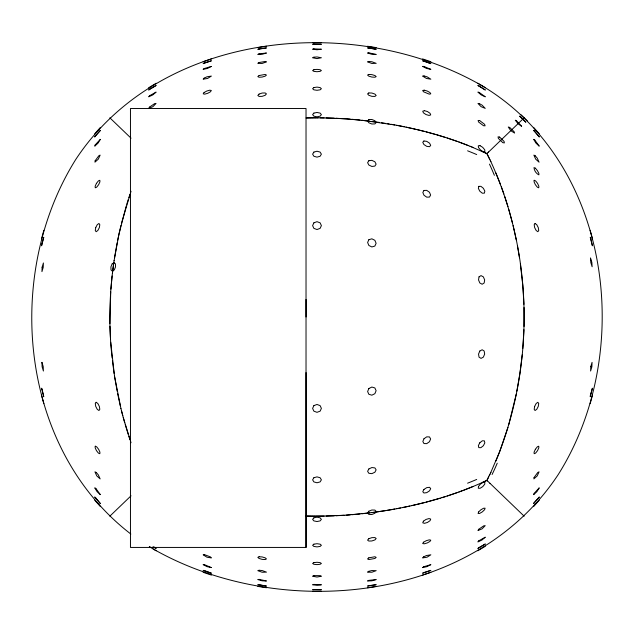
<?xml version="1.0" encoding="UTF-8"?>
<svg xmlns="http://www.w3.org/2000/svg" width="634" height="634" viewBox="0 0 634 634"><rect width="100%" height="100%" fill="white"/><g stroke="black" fill="none" stroke-linecap="round" stroke-linejoin="round"><path stroke-width="0.95" d="M306.024 547.435L306.024 108.509L130.461 108.509L130.461 547.435L306.024 547.435L306.024 372.554M524.033 326.502L524.033 307.498M523.938 329.664L522.796 348.541M114.12 260.463C109.278 292.718 108.493 325.591 112.115 358.012M110.72 291.751L109.904 323.665M110.91 289.112L112.115 275.988M522.218 354.778L519.928 373.228L516.861 391.154M112.408 273.389L113.748 263.031M114.072 260.772L118.938 234.136L126.214 206.05M114.508 257.903L117.163 242.735M117.655 240.238L120.928 225.506M516.274 394.079L508.737 424.725M121.522 223.097L131.04 191.254M41.511 238.796L43.833 230.332M590.167 403.668L592.489 395.204M507.961 427.356L499.695 451.646L490.653 472.798M126.729 204.362L128.306 199.369M128.837 197.729L129.915 194.511M495.891 461.061C535.033 366.064 533.606 254.678 490.653 161.202M490.882 472.314L486.92 480.39C447.667 498.792 404.96 509.086 361.966 513.762M489.258 475.706L489.939 474.295M488.616 477.022L486.92 480.39L482.466 482.45M94.624 133.917L100.449 127.347M533.551 506.653L539.375 500.083M153.198 548.989C280.402 621.542 473.368 603.457 558.269 474.501C635.593 351.894 611.485 161.9 480.802 85.011C353.598 12.458 160.632 30.543 75.731 159.499C3.455 274.902 19.337 447.913 130.461 533.741L130.85 534.042M487.443 153.111L486.92 153.61L482.466 151.55M488.616 151.986L486.92 153.61L470.024 146.256M109.84 516.187L131.04 495.812M488.505 152.097L524.159 117.813M148.641 87.738L156.17 83.228M477.83 550.772L485.359 546.262M473.257 486.421L463.723 490.209M462.107 490.819L458.842 492.024M457.193 492.61L447.136 496.018M203.11 61.728L211.423 58.907M422.577 575.093L430.89 572.272M445.433 496.565L441.993 497.635M440.265 498.158L426.183 502.12M424.392 502.588L411.656 505.639M409.81 506.051L402.368 507.604M400.49 507.977L396.726 508.698M394.839 509.039L387.223 510.354M257.8 47.598L266.47 46.242M385.306 510.663L371.762 512.613M367.53 587.758L376.2 586.402M369.812 512.858L346.544 515.125L326.114 516.084M360.001 513.968L352.084 514.697M350.103 514.863L346.124 515.157M344.135 515.291L336.139 515.735M334.142 515.83L315.629 516.187M306.713 117.94L306.024 117.964L318.078 117.813M307.395 117.924L308.766 117.892M309.455 117.884L310.826 117.861M324.109 516.124L306.024 516.036L306.713 516.06M311.508 117.845L312.887 117.829M313.568 117.829L314.258 117.821M314.939 117.813L316.311 117.813M312.61 42.676L321.39 42.676M312.61 591.324L321.39 591.324M317 117.813L334.142 118.17M314.939 516.187L313.568 516.171M320.091 117.821L324.109 117.876M312.887 516.171L311.508 516.155M310.826 516.139L309.455 516.116M308.766 516.108L307.395 516.076M326.114 117.916L346.544 118.875L369.812 121.142M336.139 118.265L350.103 119.137M352.084 119.303L360.001 120.032M361.966 120.238L394.839 124.961M371.762 121.387L379.528 122.449M381.454 122.734L385.306 123.337M367.53 46.242L376.2 47.598M257.8 586.402L266.47 587.758M387.223 123.646L389.133 123.963M391.059 124.288C418.044 128.979 444.68 136.064 470.111 146.296M396.726 125.302L404.238 126.776M406.101 127.157L415.325 129.193M417.156 129.621L424.392 131.412M426.183 131.88L435.043 134.305M436.794 134.812L445.433 137.435M447.136 137.982L457.193 141.39M422.577 58.907L430.89 61.728M203.11 572.272L211.423 575.093M458.842 141.976L468.526 145.662M471.688 146.929L473.257 147.579M152.921 546.896L156.154 548.537L153.864 546.833M477.83 83.228L485.359 87.738M149.743 546.92L156.17 550.772M150.409 547.308L149.307 546.635M490.027 483.37L486.92 480.39L487.443 480.889M520.99 114.77L527.322 120.856M109.84 117.813L131.04 138.188M489.939 483.282L524.159 516.187M533.551 127.347L539.375 133.917M94.624 500.083L100.449 506.653M489.939 159.705L486.92 153.61L490.882 161.686M495.891 172.939L500.583 184.692M501.399 186.903L503.919 194.028M131.04 442.746L123.234 417.513M129.915 439.489L128.837 436.271M504.751 196.485L507.961 206.644M128.306 434.631L125.199 424.518M508.737 209.275L512.415 222.827M124.7 422.783L121.522 410.903M590.167 230.332L592.489 238.796M41.511 395.204L43.833 403.668M122.758 415.73L120.904 408.383M513.096 225.617L516.274 239.921M120.928 408.494L114.532 376.255L110.72 342.273M120.349 406.069L117.655 393.762M117.163 391.265L114.508 376.097M517.423 245.794L519.468 257.745M114.12 373.537L112.408 360.611M520.363 263.815L522.796 285.458L523.938 304.336M110.546 339.602L109.967 326.32M306.032 299.414L306.032 317M489.496 164.127A278.857 141.501 88.7 0 1 494.385 175.333M497.246 463.2A278.857 145.146 -89.6 0 1 492.111 474.486M467.591 150.813A271.542 126.435 2.8 0 1 476.697 154.561M476.697 479.439A271.542 126.435 -2.8 0 1 467.591 483.187M95.258 446.209L95.155 447.778L96.447 450.623L98.381 453.08L99.823 453.706L99.926 452.145L98.627 449.3L96.693 446.843L95.258 446.209M534.177 180.294L534.074 181.855L535.373 184.7L537.307 187.157L538.741 187.791L538.845 186.222L537.553 183.377L535.619 180.92L534.177 180.294M41.717 244.502L41.598 245.794L43.746 237.282L41.717 244.502M478.464 486.476L478.298 488.235L480.065 488.299L482.728 486.635L484.733 484.21L484.891 482.442L483.124 482.379L480.461 484.043L478.464 486.476M590.373 395.418L590.254 396.718L592.402 388.206L590.373 395.418M590.531 258.109L590.809 262.524L592.124 266.748L591.847 262.333L590.531 258.109M42.121 267.207L41.939 271.629L43.223 267.389L43.405 262.967L42.121 267.207M590.777 366.611L590.595 371.033L591.879 366.793L592.061 362.371L590.777 366.611M41.939 362.371L42.121 366.793L43.405 371.033L43.223 366.611L41.939 362.371M95.726 227.598L95.266 230.507L96.138 231.703L97.826 230.507L99.348 227.598L99.815 224.69L98.944 223.485L97.248 224.69L95.726 227.598M534.652 406.402L534.185 409.31L535.056 410.515L536.752 409.31L538.274 406.402L538.734 403.493L537.862 402.297L536.174 403.493L534.652 406.402M479.035 276.868L478.535 279.927L479.827 282.978L482.157 284.238L484.162 282.978L484.661 279.927L483.362 276.868L481.032 275.608L479.035 276.868M95.171 160.751L94.934 162.169L98.286 159.182L100.14 155.1L98.849 155.75L95.171 160.751M534.097 477.473L533.86 478.9L537.204 475.912L539.066 471.831L537.775 472.473L534.097 477.473M478.813 186.364L478.369 188.393L479.811 191.214L482.3 193.188L484.376 193.148L484.828 191.119L483.377 188.29L480.889 186.325L478.813 186.364M478.575 511.995L478.091 513.485L479.661 513.421L482.363 511.852L484.614 509.681L485.097 508.191L483.536 508.254L480.834 509.823L478.575 511.995M95.235 144.885L94.759 146.161L98.016 143.149L100.323 139.369L95.235 144.885M534.161 493.363L533.677 494.631L536.935 491.627L539.241 487.839L534.161 493.363M423.98 438.76L422.838 441.533L423.98 443.554L426.73 443.634L429.48 441.724L430.621 438.95L429.48 436.929L426.73 436.85L423.98 438.76M423.417 521.188L422.751 522.796L424.415 523.327L427.435 522.464L430.042 520.704L430.708 519.087L429.044 518.564L426.024 519.428L423.417 521.188M112.163 263.879L110.902 266.906L111.005 269.933L112.392 271.186L114.271 269.933L115.523 266.906L115.428 263.879L114.033 262.619L112.163 263.879M368.861 388.539L367.617 391.535L368.861 394.285L371.865 395.18L374.868 393.69L376.113 390.695L374.868 387.945L371.865 387.049L368.861 388.539M479.827 351.022L478.535 354.073L479.035 357.132L481.032 358.392L483.362 357.132L484.661 354.073L484.162 351.022L482.157 349.762L479.827 351.022M368.861 239.715L367.617 242.465L368.861 245.461L371.865 246.951L374.868 246.055L376.113 243.305L374.868 240.31L371.865 238.82L368.861 239.715M96.447 183.377L95.155 186.222L95.258 187.791L96.693 187.157L98.627 184.7L99.926 181.855L99.823 180.294L98.381 180.92L96.447 183.377M535.373 449.3L534.074 452.145L534.177 453.706L535.619 453.08L537.553 450.623L538.845 447.778L538.741 446.209L537.307 446.843L535.373 449.3M313.893 222.827L312.61 225.609L313.893 228.383L317 229.532L320.107 228.383L321.39 225.609L320.107 222.827L317 221.678L313.893 222.827M313.893 405.617L312.61 408.391L313.893 411.173L317 412.322L320.107 411.173L321.39 408.391L320.107 405.617L317 404.468L313.893 405.617M479.811 442.786L478.369 445.607L478.813 447.636L480.889 447.675L483.377 445.71L484.828 442.881L484.376 440.852L482.3 440.812L479.811 442.786M368.853 468.962L367.601 471.339L368.853 473.281L371.865 473.646L374.884 472.219L376.128 469.849L374.884 467.908L371.865 467.543L368.853 468.962M423.924 489.464L422.759 491.683L423.924 492.998L426.73 492.65L429.543 490.835L430.708 488.616L429.543 487.3L426.73 487.649L423.924 489.464M149.473 107.122L148.776 108.374L152.921 106.663L156.035 103.445L154.609 103.635L149.473 107.122M478.67 529.303L477.965 530.555L482.109 528.843L485.224 525.626L483.797 525.808L478.67 529.303M423.98 190.446L422.838 192.467L423.98 195.24L426.73 197.15L429.48 197.071L430.621 195.05L429.48 192.276L426.73 190.366L423.98 190.446M95.338 135.882L94.656 136.999L100.418 130.374L95.338 135.882M534.256 502.508L533.582 503.626L539.344 497.001L534.256 502.508M313.893 152.089L312.61 154.173L313.893 156.265L317 157.129L320.107 156.265L321.39 154.173L320.107 152.089L317 151.225L313.893 152.089M313.893 477.735L312.61 479.827L313.893 481.911L317 482.775L320.107 481.911L321.39 479.827L320.107 477.735L317 476.871L313.893 477.735M368.853 160.719L367.601 162.661L368.853 165.038L371.865 166.457L374.884 166.092L376.128 164.151L374.884 161.781L371.865 160.354L368.853 160.719M204.069 92.54L203.213 93.832L204.734 94.149L207.738 93.301L210.472 91.787L211.328 90.496L209.806 90.179L206.803 91.027L204.069 92.54M423.528 542.213L422.672 543.504L424.194 543.821L427.197 542.973L429.931 541.46L430.787 540.168L429.266 539.851L426.262 540.699L423.528 542.213M368.837 511.234L367.577 513.064L368.837 514.42L371.865 514.507L374.892 513.271L376.152 511.44L374.892 510.085L371.865 509.998L368.837 511.234M96.138 402.297L95.266 403.493L95.726 406.402L97.248 409.31L98.944 410.515L99.815 409.31L99.348 406.402L97.826 403.493L96.138 402.297M535.056 223.485L534.185 224.69L534.652 227.598L536.174 230.507L537.862 231.703L538.734 230.507L538.274 227.598L536.752 224.69L535.056 223.485M149.553 95.758L148.697 96.812L152.723 94.965L156.107 92.104L149.553 95.758M478.749 540.85L477.893 541.896L481.919 540.049L485.303 537.188L478.749 540.85M313.893 113.098L312.61 114.635L313.893 116.173L317 116.814L320.107 116.173L321.39 114.635L320.107 113.098L317 112.464L313.893 113.098M313.893 517.827L312.61 519.365L313.893 520.902L317 521.536L320.107 520.902L321.39 519.365L320.107 517.827L317 517.186L313.893 517.827M423.924 141.002L422.759 142.317L423.924 144.536L426.73 146.351L429.543 146.7L430.708 145.384L429.543 143.165L426.73 141.35L423.924 141.002M259.092 94.086L257.832 95.488L259.092 96.423L262.135 96.344L265.178 95.29L266.438 93.887L265.178 92.952L262.135 93.032L259.092 94.086M368.822 538.71L367.562 540.113L368.822 541.048L371.865 540.968L374.908 539.914L376.168 538.512L374.908 537.577L371.865 537.656L368.822 538.71M368.837 119.58L367.577 120.935L368.837 122.766L371.865 124.002L374.892 123.915L376.152 122.56L374.892 120.729L371.865 119.493L368.837 119.58M204.148 78.148L203.165 79.187L207.58 78.45L211.376 76.08L206.961 76.809L204.148 78.148M423.607 556.89L422.624 557.92L427.039 557.191L430.835 554.813L426.42 555.55L423.607 556.89M313.893 87.571L312.61 88.697L313.893 89.83L317 90.297L320.107 89.83L321.39 88.697L320.107 87.571L317 87.104L313.893 87.571M313.893 544.17L312.61 545.303L313.893 546.429L317 546.896L320.107 546.429L321.39 545.303L320.107 544.17L317 543.703L313.893 544.17M149.64 89.172L148.657 90.028L156.154 85.463L149.64 89.172M478.829 547.681L477.846 548.537L485.343 543.972L478.829 547.681M259.084 75.533L257.816 76.611L259.084 77.245L262.135 77.055L265.186 76.159L266.446 75.074L265.186 74.447L259.084 75.533M368.814 557.841L367.554 558.926L368.814 559.553L374.916 558.467L376.184 557.389L374.916 556.755L368.814 557.841M204.211 68.551L203.134 69.36L207.461 68.424L211.399 66.404L204.211 68.551M423.671 566.78L422.601 567.596L426.92 566.653L430.866 564.64L423.671 566.78M368.822 92.952L367.562 93.887L368.822 95.29L371.865 96.344L374.908 96.423L376.168 95.488L374.908 94.086L371.865 93.032L368.822 92.952M259.076 62.52L257.808 63.345L262.135 63.463L266.462 61.87L265.194 61.482L259.076 62.52M368.806 571.313L367.538 572.13L371.865 572.248L376.192 570.655L371.865 570.537L368.806 571.313M313.893 69.716L312.61 70.548L313.893 71.373L317 71.721L320.107 71.373L321.39 70.548L320.107 69.716L317 69.375L313.893 69.716M313.893 562.627L312.61 563.452L313.893 564.284L317 564.625L320.107 564.284L321.39 563.452L320.107 562.627L317 562.279L313.893 562.627M204.267 63.02L203.118 63.63L211.423 60.777L204.267 63.02M423.734 572.613L422.577 573.223L430.882 570.37L423.734 572.613M368.814 74.447L367.554 75.074L368.814 76.159L371.865 77.055L374.916 77.245L376.184 76.611L374.916 75.533L371.865 74.63L368.814 74.447M259.084 556.755L257.816 557.389L259.084 558.467L262.135 559.37L265.186 559.553L266.446 558.926L265.186 557.841L262.135 556.945L259.084 556.755M259.013 53.866L257.808 54.453L262.222 54.27L266.462 53.018L259.013 53.866M368.742 580.395L367.538 580.982L371.952 580.799L376.192 579.547L368.742 580.395M313.893 57.187L312.61 57.773L317 58.597L321.39 57.773L317 56.949L313.893 57.187M313.893 575.64L312.61 576.227L317 577.051L321.39 576.227L320.107 575.64L313.893 575.64M424.415 110.673L422.751 111.204L423.417 112.812L426.024 114.572L429.044 115.436L430.708 114.912L430.042 113.296L427.435 111.536L424.415 110.673M259.037 48.905L257.8 49.294L266.47 47.915L259.037 48.905M368.774 585.697L367.53 586.085L376.2 584.707L368.774 585.697M368.806 61.482L367.538 61.87L371.865 63.463L376.192 63.345L371.865 61.752L368.806 61.482M259.076 570.267L257.808 570.655L262.135 572.248L266.462 572.13L262.135 570.537L259.076 570.267M313.893 48.85L312.61 49.222L317 49.753L321.39 49.222L313.893 48.85M313.893 584.405L312.61 584.778L317 585.309L321.39 584.778L313.893 584.405M424.194 90.179L422.672 90.496L423.528 91.787L429.266 94.149L430.787 93.832L429.931 92.54L427.197 91.027L424.194 90.179M313.893 44.103L312.61 44.285L321.39 44.285L313.893 44.103M313.893 589.525L312.61 589.715L321.39 589.715L313.893 589.525M368.869 52.844L367.538 53.018L371.778 54.27L376.192 54.453L368.869 52.844M259.132 579.381L257.808 579.547L262.048 580.799L266.462 580.982L259.132 579.381M424.051 75.953L422.624 76.08L426.42 78.45L430.835 79.187L427.039 76.809L424.051 75.953M204.584 554.687L203.165 554.813L206.961 557.191L211.376 557.92L210.393 556.89L204.584 554.687M480.065 145.701L478.298 145.765L478.464 147.524L480.461 149.957L483.124 151.621L484.891 151.558L484.733 149.79L482.728 147.365L480.065 145.701M368.829 47.93L367.53 47.915L376.2 49.294L368.829 47.93M259.1 584.722L257.8 584.707L266.47 586.085L259.1 584.722M479.661 120.579L478.091 120.515L478.575 122.005L483.536 125.746L485.097 125.809L484.614 124.319L479.661 120.579M423.948 66.459L422.601 66.404L426.539 68.424L430.866 69.36L423.948 66.459M204.481 564.688L203.134 564.64L207.08 566.653L211.399 567.596L204.481 564.688M479.391 103.635L477.965 103.445L481.079 106.663L485.224 108.374L482.109 105.157L479.391 103.635M499.6 137.079L498.047 136.833L498.348 138.378L502.817 142.682L504.371 142.919L504.07 141.382L499.6 137.079M423.861 61.007L422.577 60.777L430.882 63.63L423.861 61.007M204.402 570.6L203.118 570.37L211.423 573.223L204.402 570.6M479.201 92.437L477.893 92.104L481.277 94.965L485.303 96.812L479.201 92.437M509.657 127.418L508.27 126.998L510.798 130.707L514.602 133.085L514.126 131.721L509.657 127.418M479.058 85.947L477.846 85.463L485.343 90.028L479.058 85.947M535.381 168.2L534.01 167.574C534.121 170.514 536.229 173.653 538.908 174.857L538.845 173.351L537.386 170.601L535.381 168.2M516.544 120.809L515.315 120.23L518.049 123.717L521.639 126.317L516.544 120.809M535.151 155.75L533.86 155.1L535.714 159.182L539.066 162.169L537.204 158.088L535.151 155.75M96.225 472.473L94.934 471.831L96.796 475.912L100.14 478.9L98.286 474.818L96.225 472.473M534.827 140.09L533.677 139.369L535.984 143.149L539.241 146.161L534.827 140.09M95.908 488.56L94.759 487.839L97.065 491.627L100.323 494.631L95.908 488.56M520.625 116.894L519.539 116.165L525.871 122.251L520.625 116.894M534.597 131.198L533.582 130.374L539.344 136.999L534.597 131.198M95.671 497.825L94.656 497.001L100.418 503.626L95.671 497.825M590.761 238.479L590.254 237.282L592.402 245.794L590.761 238.479M42.106 389.403L41.598 388.206L43.746 396.718L42.106 389.403"/></g></svg>
